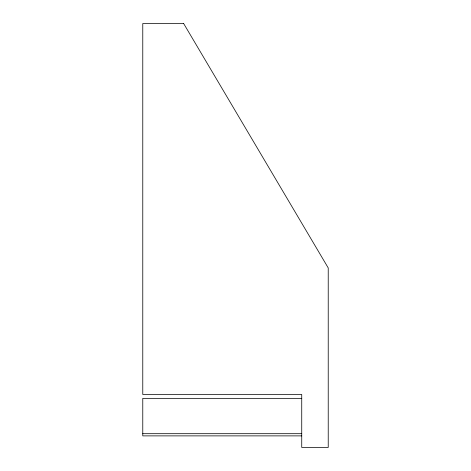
<?xml version="1.0" encoding="UTF-8"?>
<svg xmlns="http://www.w3.org/2000/svg" width="471" height="471" viewBox="0 0 471 471"><rect width="100%" height="100%" fill="white"/><g stroke="black" fill="none" stroke-linecap="round" stroke-linejoin="round"><path stroke-width="0.71" d="M301.734 398.366L142.772 398.366L142.772 435.881L301.734 435.881M142.772 433.691L301.734 433.691M183.661 23.55L142.772 23.55L142.772 394.462L301.734 394.462L301.734 447.45L328.228 447.45L328.228 267.928L183.661 23.55"/></g></svg>
